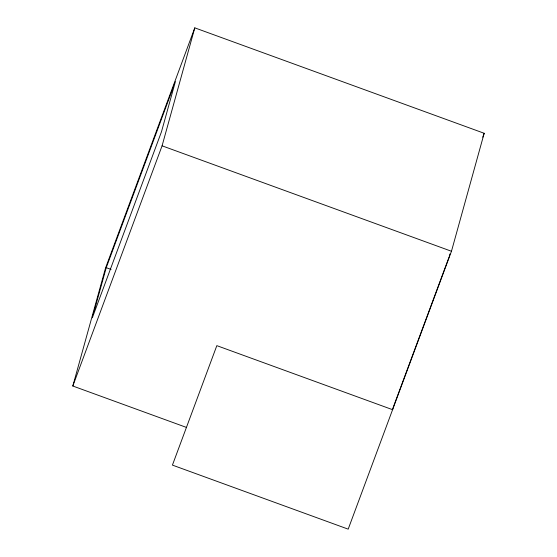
<?xml version="1.0" encoding="UTF-8"?>
<svg xmlns="http://www.w3.org/2000/svg" width="557" height="557" viewBox="0 0 557 557"><rect width="100%" height="100%" fill="white"/><g stroke="black" fill="none" stroke-linecap="round" stroke-linejoin="round"><path stroke-width="0.84" d="M186.435 427.414L72.814 386.015L105.531 268.042L194.797 27.85L484.186 133.283L451.469 251.263L348.188 529.15L172.426 465.109L216.826 345.646L392.594 409.687L393.284 407.174M106.241 267.673L92.337 317.796L161.481 131.758L175.385 81.635L106.241 267.673L111.08 269.442M72.814 386.015L162.08 145.823L194.797 27.85M449.234 256.429L449.931 253.922M482.752 137.161L484.186 133.283M393.59 406.359L449.005 257.271M162.08 145.823L451.469 251.263"/></g></svg>
